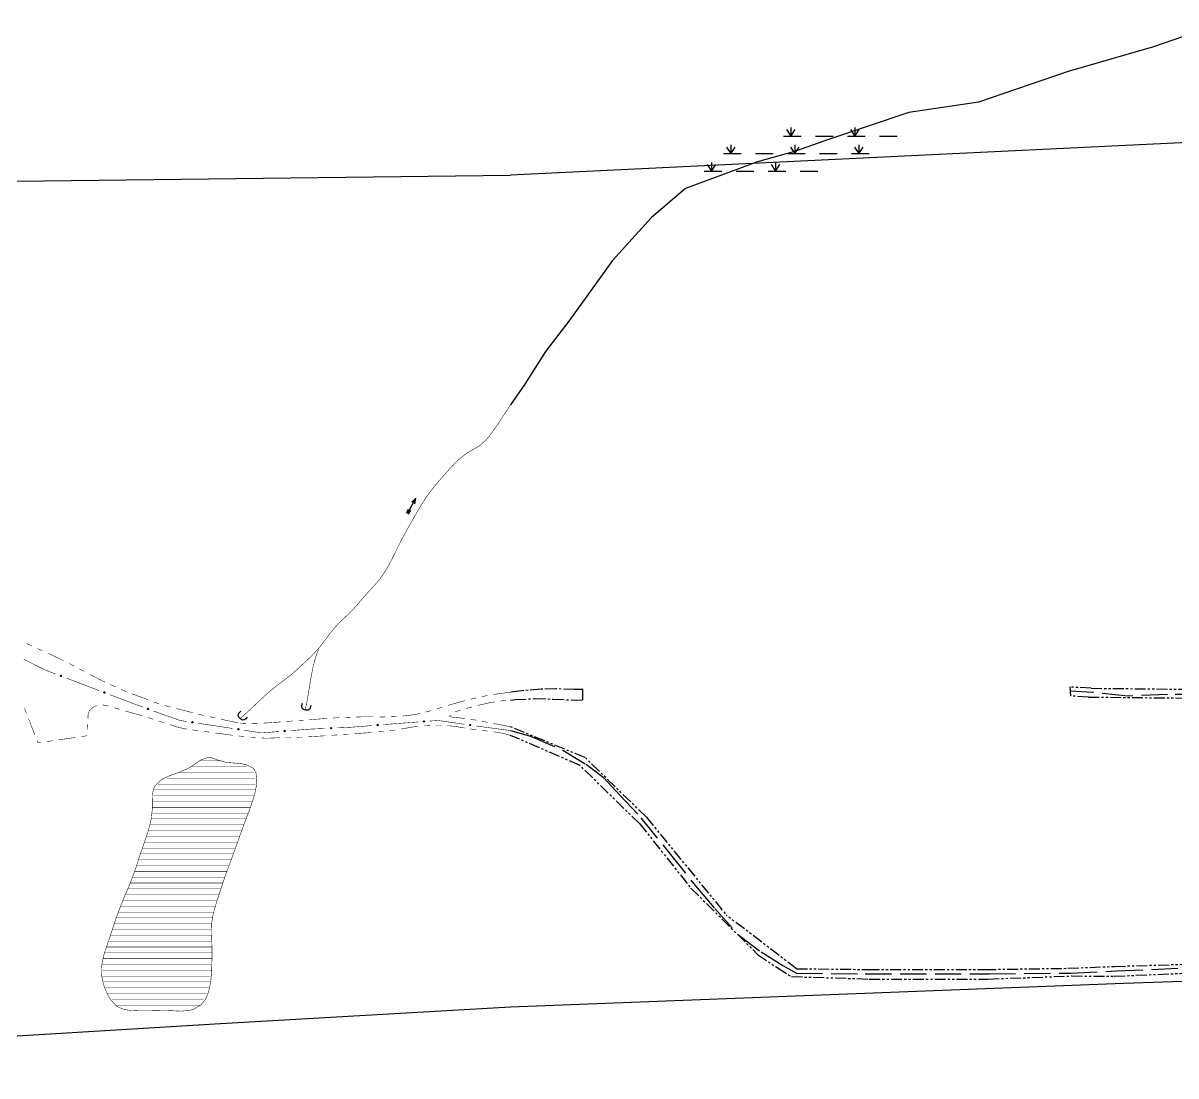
# Model space of a CAD drawing. Extents: x 204834 to 208707, y 4853033 to 4855981.
# Drawn here: x 205628.8 to 206025, y 4854349.1 to 4854711 of the extents above; entities that cross this region are included whole.
import ezdxf

# ---------------------------------------------------------------- set-up
doc = ezdxf.new("R2010")
doc.units = 0
doc.header["$LTSCALE"] = 1.5
doc.header["$MEASUREMENT"] = 0
doc.linetypes.add('PHANTOMX2', pattern=[5, 2.5, -0.5, 0.5, -0.5, 0.5, -0.5])
doc.linetypes.add('TRACO_30', pattern=[8, 6, -2])
for name, color, linetype in [('CD-MALHA-LOTES', 40, 'CONTINUOUS'), ('HD-ALAGADO-BREJO', 170, 'CONTINUOUS'), ('HD-CURSO-PERENE', 170, 'CONTINUOUS'), ('HD-HACH-HIDROG', 160, 'CONTINUOUS'), ('HD-LAGOS-PERENE', 170, 'CONTINUOUS'), ('HD-TXT-PERENE', 170, 'CONTINUOUS'), ('SV-EIXO-RUA-N-PAV', 6, 'CONTINUOUS'), ('SV-PONTE-BUEIRO', 249, 'CONTINUOUS'), ('SV-RUA-NAO-PAV-S-GUIA-C-GUIA', 7, 'PHANTOMX2')]:
    doc.layers.add(name, color=color, linetype=linetype)

# ---------------------------------------------------------------- blocks, each defined once
blk = doc.blocks.new('COD035', base_point=(205760.96, 4854542.39))
at = {"layer": 'HD-TXT-PERENE'}
for p, q in [((205760.96, 4854542.795731), (205762.46, 4854542.795731)), ((205760.96, 4854542.395731), (205766.96, 4854542.395731)), ((205760.96, 4854541.995731), (205762.46, 4854541.995731))]:
    blk.add_line(p, q, dxfattribs=at)
blk.add_lwpolyline([(205765.16, 4854541.795731), (205766.96, 4854542.395731), (205765.16, 4854542.995731)], dxfattribs=at)
blk = doc.blocks.new('*X1')
at = {"layer": 'HD-HACH-HIDROG', "const_width": 0.13}
for points in [[(205686.632239, 4854455.431406), (205705.688292, 4854455.431596)], [(205689.862628, 4854457.431471), (205697.18371, 4854457.431544)], [(205678.200203, 4854451.431255), (205708.499583, 4854451.431558)], [(205681.970776, 4854453.431326), (205708.338996, 4854453.43159)], [(205673.88086, 4854447.431146), (205708.722487, 4854447.431494)], [(205675.179595, 4854449.431192), (205708.660169, 4854449.431527)], [(205673.399311, 4854443.431075), (205707.523063, 4854443.431416)], [(205673.640086, 4854445.431111), (205708.122775, 4854445.431455)], [(205672.966458, 4854439.431005), (205706.207472, 4854439.431337)], [(205673.174865, 4854441.43104), (205706.923352, 4854441.431377)], [(205672.339204, 4854435.430933), (205704.71555, 4854435.431256)], [(205672.758051, 4854437.43097), (205705.461511, 4854437.431297)], [(205671.127562, 4854431.430854), (205703.254942, 4854431.431176)], [(205671.733383, 4854433.430894), (205703.972289, 4854433.431216)], [(205669.840143, 4854427.430776), (205701.820246, 4854427.431095)], [(205670.521741, 4854429.430815), (205702.537594, 4854429.431136)], [(205668.470651, 4854423.430696), (205700.36021, 4854423.431015)], [(205669.15147, 4854425.430736), (205701.096406, 4854425.431055)], [(205667.125386, 4854419.430616), (205698.887819, 4854419.430934)], [(205667.798018, 4854421.430656), (205699.624014, 4854421.430974)], [(205665.609245, 4854415.430535), (205697.515992, 4854415.430854)], [(205666.433134, 4854417.430577), (205698.178489, 4854417.430894)], [(205663.961467, 4854411.430453), (205696.190997, 4854411.430775)], [(205664.785356, 4854413.430494), (205696.853494, 4854413.430815)], [(205662.37614, 4854407.430371), (205695.077571, 4854407.430698)], [(205663.16318, 4854409.430412), (205695.586716, 4854409.430736)], [(205660.821159, 4854403.430289), (205694.059281, 4854403.430622)], [(205661.5891, 4854405.43033), (205694.568426, 4854405.43066)], [(205659.501984, 4854399.43021), (205693.693679, 4854399.430552)], [(205660.161572, 4854401.43025), (205693.690793, 4854401.430585)], [(205658.191081, 4854395.430131), (205693.699451, 4854395.430486)], [(205658.842397, 4854397.430171), (205693.696565, 4854397.430519)], [(205656.914336, 4854391.430052), (205693.705041, 4854391.43042)], [(205657.552709, 4854393.430092), (205693.702256, 4854393.430453)], [(205656.117153, 4854387.429978), (205693.671065, 4854387.430354)], [(205656.275963, 4854389.430013), (205693.707827, 4854389.430387)], [(205655.854303, 4854383.42991), (205693.316815, 4854383.430284)], [(205655.970643, 4854385.429944), (205693.49394, 4854385.430319)], [(205656.461208, 4854381.429883), (205693.13969, 4854381.43025)], [(205657.068113, 4854379.429856), (205692.839633, 4854379.430214)], [(205657.796633, 4854377.42983), (205691.868833, 4854377.430171)], [(205659.271701, 4854375.429812), (205690.898033, 4854375.430128)], [(205660.746768, 4854373.429794), (205689.629041, 4854373.430082)]]:
    blk.add_lwpolyline(points, dxfattribs=at)
blk = doc.blocks.new('COD119', base_point=(205216.54, 4854430.11))
at = {"layer": 'SV-PONTE-BUEIRO'}
blk.add_lwpolyline([(205215.03, 4854428.11), (205215.03, 4854428.943333), (205215.03, 4854429.068333), (205215.155833, 4854429.401667), (205215.4075, 4854429.776667), (205215.785, 4854429.985), (205216.288333, 4854430.11), (205216.791667, 4854430.11), (205217.295, 4854429.985), (205217.6725, 4854429.776667), (205217.924167, 4854429.401667), (205218.05, 4854429.068333), (205218.05, 4854428.943333), (205218.05, 4854428.11)], dxfattribs=at)

msp = doc.modelspace()

# ---------------------------------------------------------------- linework, layer by layer
at = {"layer": 'CD-MALHA-LOTES', "linetype": 'Continuous'}
for p, q in [((206072.84, 4854672.06), (205796.36, 4854658.71)), ((206007.1, 4854381.05), (206091.68, 4854383.85)), ((205796.36, 4854372.88), (206007.1, 4854381.05))]:
    msp.add_line(p, q, dxfattribs=at)
at = {"layer": 'CD-MALHA-LOTES', "linetype": 'Continuous', "flags": 128}
for points in [[(205400.61, 4854652.83), (205588.68, 4854656.22), (205796.36, 4854658.71)], [(205396.09, 4854349.12), (205477.9, 4854353.65), (205600.22, 4854361.34), (205694.7, 4854367), (205796.36, 4854372.88)]]:
    msp.add_lwpolyline(points, dxfattribs=at)
at = {"layer": 'HD-ALAGADO-BREJO'}
for p, q in [((205890.21, 4854672.08), (205896.21, 4854672.08)), ((205891.21, 4854674.33), (205892.71, 4854672.08)), ((205892.71, 4854675.08), (205892.71, 4854672.08)), ((205892.71, 4854672.08), (205894.21, 4854674.33)), ((205901.21, 4854672.08), (205907.21, 4854672.08)), ((205912.21, 4854672.08), (205918.21, 4854672.08)), ((205913.21, 4854674.33), (205914.71, 4854672.08)), ((205914.71, 4854675.08), (205914.71, 4854672.08)), ((205914.71, 4854672.08), (205916.21, 4854674.33)), ((205923.2, 4854672.08), (205929.2, 4854672.08)), ((205870.56, 4854668.33), (205872.06, 4854666.08)), ((205872.06, 4854669.08), (205872.06, 4854666.08)), ((205872.06, 4854666.08), (205873.56, 4854668.33)), ((205892.56, 4854668.33), (205894.06, 4854666.08)), ((205894.06, 4854669.08), (205894.06, 4854666.08)), ((205894.06, 4854666.08), (205895.56, 4854668.33)), ((205914.56, 4854668.33), (205916.06, 4854666.08)), ((205916.06, 4854669.08), (205916.06, 4854666.08)), ((205916.06, 4854666.08), (205917.56, 4854668.33)), ((205869.56, 4854666.08), (205875.56, 4854666.08)), ((205880.56, 4854666.08), (205886.56, 4854666.08)), ((205891.56, 4854666.08), (205897.56, 4854666.08)), ((205902.56, 4854666.08), (205908.56, 4854666.08)), ((205913.56, 4854666.08), (205919.56, 4854666.08)), ((205862.95, 4854660.08), (205868.95, 4854660.08)), ((205863.95, 4854662.33), (205865.45, 4854660.08)), ((205865.45, 4854663.08), (205865.45, 4854660.08)), ((205865.45, 4854660.08), (205866.95, 4854662.33)), ((205873.95, 4854660.08), (205879.95, 4854660.08)), ((205884.95, 4854660.08), (205890.95, 4854660.08)), ((205885.95, 4854662.33), (205887.45, 4854660.08)), ((205887.45, 4854663.08), (205887.45, 4854660.08)), ((205887.45, 4854660.08), (205888.95, 4854662.33)), ((205895.95, 4854660.08), (205901.95, 4854660.08))]:
    msp.add_line(p, q, dxfattribs=at)
at = {"layer": 'HD-CURSO-PERENE'}
msp.add_lwpolyline([(206040.98, 4854710.96), (206017.3, 4854702.83), (205987.97, 4854694.35), (205957.22, 4854683.75), (205933.19, 4854680.21), (205905.97, 4854671.03), (205893.95, 4854666.78), (205881.23, 4854663.25), (205856.49, 4854654.06), (205844.83, 4854644.16), (205831.4, 4854629.32), (205816.44, 4854608.47), (205808.37, 4854598.13), (205801.25, 4854586.89), (205796.37, 4854579.78)], dxfattribs=at)
at = {"layer": 'HD-CURSO-PERENE', "const_width": 0.18}
for points in [[(205703.36, 4854471.98), (205704.53, 4854472.93), (205705.66, 4854473.91), (205707.71, 4854475.81), (205709.87, 4854477.89), (205710.96, 4854478.92), (205712.58, 4854480.39), (205713.72, 4854481.38), (205714.87, 4854482.33), (205716.05, 4854483.27), (205717.59, 4854484.43), (205718.79, 4854485.33), (205721.09, 4854487.11), (205723.34, 4854489.09), (205724.44, 4854490.12), (205726.46, 4854492.02), (205727.54, 4854493.06), (205728.61, 4854494.11), (205730.63, 4854496.32), (205731.61, 4854497.55), (205733.39, 4854499.97), (205735.11, 4854502.18), (205736.08, 4854503.32), (205737.1, 4854504.43), (205739.11, 4854506.41), (205740.21, 4854507.44), (205742, 4854509.18), (205744, 4854511.41), (205744.97, 4854512.55), (205745.94, 4854513.7), (205746.92, 4854514.84), (205748.19, 4854516.22), (205749.22, 4854517.32), (205751.18, 4854519.54), (205752.92, 4854521.98), (205753.71, 4854523.26), (205754.45, 4854524.57), (205755.65, 4854526.86), (205756.32, 4854528.2), (205757.64, 4854530.89), (205758.87, 4854533.3), (205760.29, 4854535.94), (205761.02, 4854537.26), (205762.26, 4854539.46), (205763.75, 4854542.06), (205765.22, 4854544.56), (205766, 4854545.85), (205766.8, 4854547.11), (205767.82, 4854548.62), (205769.62, 4854551.02), (205770.57, 4854552.18), (205771.53, 4854553.33), (205773.05, 4854555.09), (205775.05, 4854557.33), (205776.07, 4854558.43), (205777.16, 4854559.58), (205778.23, 4854560.65), (205779.35, 4854561.65), (205781.29, 4854563.11), (205782.58, 4854563.88), (205783.9, 4854564.61), (205785.83, 4854565.81), (205788.04, 4854567.82), (205789.02, 4854568.97), (205789.94, 4854570.18), (205791.43, 4854572.28), (205792.27, 4854573.52), (205793.92, 4854576.01), (205794.93, 4854577.56), (205796.36, 4854579.77)], [(205725.73, 4854474.87), (205726.08, 4854476.33), (205726.39, 4854477.8), (205726.66, 4854479.27), (205727.14, 4854482.16), (205727.37, 4854483.64), (205727.61, 4854485.13), (205727.93, 4854486.97), (205728.53, 4854489.9), (205729.31, 4854492.8), (205729.8, 4854494.22), (205730.35, 4854495.63)]]:
    msp.add_lwpolyline(points, dxfattribs=at)
at = {"layer": 'HD-LAGOS-PERENE', "const_width": 0.18}
msp.add_lwpolyline([(205695.84, 4854457.65), (205698.33, 4854456.94), (205699.94, 4854456.78), (205701.66, 4854456.65), (205704.07, 4854456.39), (205705.67, 4854456.06), (205708.12, 4854454.7), (205708.87, 4854453.34), (205709.15, 4854450.29), (205708.97, 4854448.63), (205708.46, 4854446.14), (205708.05, 4854444.68), (205707.12, 4854441.9), (205706.29, 4854439.64), (205705.23, 4854436.83), (205704.7, 4854435.41), (205704.18, 4854434), (205703.53, 4854432.2), (205703.02, 4854430.79), (205702.02, 4854427.97), (205701.35, 4854426.12), (205700.31, 4854423.31), (205699.78, 4854421.9), (205699.26, 4854420.49), (205698.42, 4854418.16), (205697.45, 4854415.33), (205696.52, 4854412.48), (205696.06, 4854411.05), (205695.31, 4854408.75), (205694.86, 4854407.31), (205694.45, 4854405.86), (205694.09, 4854404.41), (205693.69, 4854401.98), (205693.57, 4854399), (205693.61, 4854397.49), (205693.66, 4854395.98), (205693.74, 4854393.54), (205693.75, 4854392.04), (205693.75, 4854390.54), (205693.71, 4854387.87), (205693.61, 4854384.89), (205693.36, 4854381.91), (205693.12, 4854380.41), (205692.62, 4854378.23), (205692.11, 4854376.76), (205691.44, 4854375.4), (205690, 4854373.58), (205687.42, 4854372.05), (205685.93, 4854371.62), (205683.17, 4854371.37), (205680.18, 4854371.53), (205678.16, 4854371.61), (205676.66, 4854371.6), (205675.16, 4854371.57), (205672.85, 4854371.51), (205669.88, 4854371.49), (205668.36, 4854371.51), (205665.96, 4854371.63), (205664.42, 4854371.83), (205662.94, 4854372.18), (205660.99, 4854373.1), (205658.96, 4854375.24), (205658.16, 4854376.57), (205656.98, 4854379.12), (205656.47, 4854380.54), (205655.84, 4854383.45), (205655.75, 4854385), (205655.81, 4854386.51), (205655.99, 4854388.01), (205656.63, 4854390.84), (205657.07, 4854392.27), (205658.05, 4854395.11), (205658.92, 4854397.63), (205659.38, 4854399.06), (205659.84, 4854400.49), (205660.3, 4854401.91), (205660.92, 4854403.73), (205661.96, 4854406.54), (205662.51, 4854407.94), (205663.08, 4854409.33), (205663.66, 4854410.71), (205664.3, 4854412.2), (205664.89, 4854413.58), (205665.47, 4854414.96), (205666.54, 4854417.69), (205667.53, 4854420.52), (205668, 4854421.95), (205668.46, 4854423.38), (205669.28, 4854425.83), (205670.26, 4854428.66), (205670.97, 4854430.68), (205671.45, 4854432.11), (205671.9, 4854433.55), (205672.65, 4854436.44), (205672.93, 4854437.94), (205673.24, 4854440.92), (205673.28, 4854442.44), (205673.27, 4854444.02), (205673.3, 4854445.59), (205673.48, 4854447.09), (205674.03, 4854448.67), (205676.03, 4854450.72), (205677.39, 4854451.5), (205678.86, 4854452.16), (205681.38, 4854453.1), (205682.8, 4854453.61), (205685.51, 4854454.78), (205687.69, 4854456.16), (205688.94, 4854457.06), (205690.21, 4854457.88), (205692.92, 4854458.7), (205695.84, 4854457.65)], dxfattribs=at)
at = {"layer": 'SV-EIXO-RUA-N-PAV', "const_width": 0.18}
for points in [[(205636.03, 4854488.78), (205629.1, 4854492.31)], [(205636.24, 4854488.7), (205636.03, 4854488.78)], [(205639.97, 4854487.27), (205636.24, 4854488.7)], [(205652.25, 4854482.59), (205643.71, 4854485.85)], [(205653.05, 4854482.28), (205652.25, 4854482.59)], [(205654.92, 4854481.57), (205653.05, 4854482.28)], [(205669.88, 4854475.88), (205658.66, 4854480.15)], [(205682.77, 4854471.28), (205673.64, 4854474.53)], [(205683.08, 4854471.23), (205682.77, 4854471.28)], [(205685.05, 4854470.93), (205683.08, 4854471.23)], [(205700.87, 4854468.53), (205689.01, 4854470.33)], [(205748.67, 4854469.53), (205741.69, 4854468.97)], [(205757.14, 4854470.21), (205752.66, 4854469.85)], [(205757.64, 4854470.25), (205757.14, 4854470.21)], [(205764.62, 4854470.77), (205757.64, 4854470.25)], [(205771.44, 4854471.28), (205768.61, 4854471.07)], [(205771.6, 4854471.26), (205771.44, 4854471.28)], [(205780.51, 4854469.96), (205771.6, 4854471.26)], [(205784.67, 4854469.36), (205784.47, 4854469.39)], [(205710.83, 4854467.01), (205704.83, 4854467.92)], [(205711.75, 4854467.08), (205710.83, 4854467.01)], [(205716.74, 4854467.48), (205711.75, 4854467.08)], [(205727.05, 4854468.29), (205720.73, 4854467.79)], [(205727.71, 4854468.32), (205727.05, 4854468.29)], [(205732.7, 4854468.55), (205727.71, 4854468.32)], [(205741.14, 4854468.93), (205736.7, 4854468.73)], [(205741.69, 4854468.97), (205741.14, 4854468.93)], [(205785.46, 4854469.26), (205784.67, 4854469.36)], [(205796.36, 4854467.81), (205785.46, 4854469.26)]]:
    msp.add_lwpolyline(points, dxfattribs=at)
at = {"layer": 'SV-EIXO-RUA-N-PAV'}
for points in [[(205641.94, 4854486.41), (205641.89, 4854486.39), (205641.85, 4854486.38), (205641.81, 4854486.38), (205641.78, 4854486.39), (205641.75, 4854486.41), (205641.72, 4854486.43), (205641.69, 4854486.46), (205641.67, 4854486.51), (205641.67, 4854486.55), (205641.67, 4854486.59), (205641.68, 4854486.62), (205641.69, 4854486.65), (205641.72, 4854486.68), (205641.75, 4854486.71), (205641.8, 4854486.73), (205641.84, 4854486.74), (205641.87, 4854486.73), (205641.91, 4854486.72), (205641.94, 4854486.71), (205641.97, 4854486.68), (205641.99, 4854486.65), (205642.01, 4854486.61), (205642.02, 4854486.56), (205642.02, 4854486.53), (205642.01, 4854486.49), (205641.99, 4854486.46), (205641.97, 4854486.43), (205641.94, 4854486.41)], [(205656.89, 4854480.71), (205656.84, 4854480.68), (205656.8, 4854480.68), (205656.76, 4854480.68), (205656.73, 4854480.69), (205656.7, 4854480.71), (205656.67, 4854480.73), (205656.64, 4854480.76), (205656.62, 4854480.8), (205656.62, 4854480.85), (205656.62, 4854480.89), (205656.63, 4854480.92), (205656.64, 4854480.95), (205656.67, 4854480.98), (205656.7, 4854481.01), (205656.75, 4854481.03), (205656.79, 4854481.03), (205656.82, 4854481.03), (205656.86, 4854481.02), (205656.89, 4854481), (205656.92, 4854480.98), (205656.94, 4854480.95), (205656.96, 4854480.9), (205656.97, 4854480.86), (205656.97, 4854480.83), (205656.96, 4854480.79), (205656.94, 4854480.76), (205656.92, 4854480.73), (205656.89, 4854480.71)], [(205671.86, 4854475.05), (205671.81, 4854475.03), (205671.77, 4854475.02), (205671.73, 4854475.02), (205671.7, 4854475.03), (205671.67, 4854475.04), (205671.64, 4854475.06), (205671.61, 4854475.1), (205671.59, 4854475.14), (205671.58, 4854475.18), (205671.58, 4854475.22), (205671.59, 4854475.25), (205671.61, 4854475.29), (205671.63, 4854475.32), (205671.66, 4854475.34), (205671.71, 4854475.36), (205671.75, 4854475.37), (205671.78, 4854475.37), (205671.82, 4854475.36), (205671.85, 4854475.35), (205671.88, 4854475.32), (205671.91, 4854475.29), (205671.93, 4854475.25), (205671.94, 4854475.21), (205671.93, 4854475.17), (205671.92, 4854475.14), (205671.91, 4854475.1), (205671.89, 4854475.07), (205671.86, 4854475.05)], [(205687.16, 4854470.5), (205687.12, 4854470.47), (205687.08, 4854470.45), (205687.04, 4854470.45), (205687.01, 4854470.45), (205686.97, 4854470.46), (205686.94, 4854470.48), (205686.91, 4854470.5), (205686.88, 4854470.54), (205686.86, 4854470.58), (205686.86, 4854470.62), (205686.86, 4854470.66), (205686.87, 4854470.69), (205686.88, 4854470.72), (205686.91, 4854470.75), (205686.95, 4854470.78), (205686.99, 4854470.8), (205687.03, 4854470.8), (205687.06, 4854470.8), (205687.1, 4854470.79), (205687.13, 4854470.78), (205687.16, 4854470.75), (205687.19, 4854470.71), (205687.21, 4854470.67), (205687.21, 4854470.64), (205687.21, 4854470.6), (205687.2, 4854470.57), (205687.19, 4854470.53), (205687.16, 4854470.5)], [(205750.81, 4854469.59), (205750.78, 4854469.56), (205750.75, 4854469.53), (205750.71, 4854469.52), (205750.68, 4854469.51), (205750.64, 4854469.51), (205750.61, 4854469.52), (205750.57, 4854469.54), (205750.53, 4854469.57), (205750.51, 4854469.61), (205750.49, 4854469.64), (205750.49, 4854469.68), (205750.49, 4854469.71), (205750.5, 4854469.75), (205750.52, 4854469.78), (205750.55, 4854469.82), (205750.58, 4854469.85), (205750.62, 4854469.86), (205750.65, 4854469.86), (205750.69, 4854469.86), (205750.72, 4854469.86), (205750.76, 4854469.84), (205750.8, 4854469.81), (205750.82, 4854469.77), (205750.84, 4854469.74), (205750.84, 4854469.7), (205750.84, 4854469.67), (205750.83, 4854469.63), (205750.81, 4854469.59)], [(205766.77, 4854470.82), (205766.74, 4854470.78), (205766.7, 4854470.76), (205766.67, 4854470.74), (205766.63, 4854470.74), (205766.6, 4854470.74), (205766.56, 4854470.75), (205766.52, 4854470.77), (205766.49, 4854470.8), (205766.46, 4854470.83), (205766.45, 4854470.87), (205766.44, 4854470.9), (205766.44, 4854470.94), (205766.45, 4854470.97), (205766.47, 4854471.01), (205766.5, 4854471.05), (205766.54, 4854471.07), (205766.57, 4854471.09), (205766.61, 4854471.09), (205766.64, 4854471.09), (205766.68, 4854471.08), (205766.71, 4854471.06), (205766.75, 4854471.03), (205766.78, 4854471), (205766.79, 4854470.96), (205766.79, 4854470.93), (205766.79, 4854470.89), (205766.79, 4854470.86), (205766.77, 4854470.82)], [(205782.61, 4854469.55), (205782.57, 4854469.52), (205782.53, 4854469.5), (205782.5, 4854469.49), (205782.46, 4854469.5), (205782.43, 4854469.51), (205782.4, 4854469.52), (205782.36, 4854469.55), (205782.33, 4854469.59), (205782.32, 4854469.63), (205782.31, 4854469.66), (205782.31, 4854469.7), (205782.32, 4854469.73), (205782.34, 4854469.77), (205782.36, 4854469.8), (205782.4, 4854469.83), (205782.44, 4854469.85), (205782.48, 4854469.85), (205782.51, 4854469.85), (205782.55, 4854469.84), (205782.58, 4854469.82), (205782.61, 4854469.8), (205782.64, 4854469.76), (205782.66, 4854469.72), (205782.67, 4854469.68), (205782.66, 4854469.65), (205782.65, 4854469.61), (205782.64, 4854469.58), (205782.61, 4854469.55)], [(205702.98, 4854468.09), (205702.94, 4854468.06), (205702.9, 4854468.05), (205702.86, 4854468.04), (205702.83, 4854468.05), (205702.79, 4854468.05), (205702.76, 4854468.07), (205702.73, 4854468.1), (205702.7, 4854468.13), (205702.68, 4854468.18), (205702.67, 4854468.21), (205702.68, 4854468.25), (205702.68, 4854468.28), (205702.7, 4854468.31), (205702.73, 4854468.35), (205702.77, 4854468.38), (205702.81, 4854468.39), (205702.84, 4854468.4), (205702.88, 4854468.39), (205702.91, 4854468.39), (205702.95, 4854468.37), (205702.98, 4854468.34), (205703.01, 4854468.3), (205703.02, 4854468.27), (205703.03, 4854468.23), (205703.03, 4854468.19), (205703.02, 4854468.16), (205703, 4854468.13), (205702.98, 4854468.09)], [(205718.89, 4854467.54), (205718.85, 4854467.5), (205718.82, 4854467.47), (205718.78, 4854467.46), (205718.75, 4854467.45), (205718.72, 4854467.45), (205718.68, 4854467.46), (205718.64, 4854467.48), (205718.6, 4854467.51), (205718.58, 4854467.55), (205718.56, 4854467.58), (205718.56, 4854467.62), (205718.56, 4854467.65), (205718.57, 4854467.69), (205718.59, 4854467.73), (205718.62, 4854467.76), (205718.65, 4854467.79), (205718.69, 4854467.8), (205718.72, 4854467.81), (205718.76, 4854467.81), (205718.79, 4854467.8), (205718.83, 4854467.78), (205718.87, 4854467.75), (205718.89, 4854467.71), (205718.91, 4854467.68), (205718.91, 4854467.64), (205718.91, 4854467.61), (205718.91, 4854467.57), (205718.89, 4854467.54)], [(205734.85, 4854468.53), (205734.82, 4854468.5), (205734.78, 4854468.47), (205734.74, 4854468.46), (205734.71, 4854468.46), (205734.68, 4854468.46), (205734.64, 4854468.47), (205734.6, 4854468.49), (205734.57, 4854468.52), (205734.54, 4854468.56), (205734.53, 4854468.59), (205734.52, 4854468.63), (205734.53, 4854468.66), (205734.54, 4854468.7), (205734.56, 4854468.73), (205734.59, 4854468.77), (205734.62, 4854468.79), (205734.66, 4854468.81), (205734.7, 4854468.81), (205734.73, 4854468.81), (205734.77, 4854468.8), (205734.8, 4854468.78), (205734.84, 4854468.75), (205734.86, 4854468.71), (205734.87, 4854468.68), (205734.88, 4854468.64), (205734.88, 4854468.61), (205734.87, 4854468.57), (205734.85, 4854468.53)]]:
    msp.add_lwpolyline(points, close=True, dxfattribs=at)
for points in [[(205642.01, 4854486.49), (205641.67, 4854486.59)], [(205642, 4854486.48), (205641.67, 4854486.57)], [(205641.99, 4854486.46), (205641.67, 4854486.55)], [(205641.98, 4854486.45), (205641.67, 4854486.53)], [(205641.97, 4854486.43), (205641.67, 4854486.51)], [(205642.02, 4854486.53), (205641.68, 4854486.62)], [(205642.01, 4854486.51), (205641.68, 4854486.61)], [(205642.02, 4854486.56), (205641.69, 4854486.65)], [(205642.02, 4854486.55), (205641.69, 4854486.64)], [(205641.96, 4854486.42), (205641.69, 4854486.48)], [(205641.94, 4854486.41), (205641.69, 4854486.46)], [(205642.02, 4854486.59), (205641.71, 4854486.67)], [(205642.01, 4854486.61), (205641.72, 4854486.68)], [(205641.91, 4854486.4), (205641.72, 4854486.44)], [(205641.89, 4854486.39), (205641.72, 4854486.43)], [(205642, 4854486.63), (205641.74, 4854486.69)], [(205641.87, 4854486.38), (205641.74, 4854486.42)], [(205641.99, 4854486.65), (205641.75, 4854486.71)], [(205641.85, 4854486.38), (205641.75, 4854486.41)], [(205641.98, 4854486.67), (205641.78, 4854486.72)], [(205641.97, 4854486.68), (205641.8, 4854486.73)], [(205641.95, 4854486.7), (205641.82, 4854486.73)], [(205641.94, 4854486.71), (205641.84, 4854486.74)], [(205656.96, 4854480.79), (205656.62, 4854480.89)], [(205656.95, 4854480.78), (205656.62, 4854480.86)], [(205656.94, 4854480.76), (205656.62, 4854480.85)], [(205656.93, 4854480.75), (205656.62, 4854480.82)], [(205656.92, 4854480.73), (205656.62, 4854480.8)], [(205656.97, 4854480.83), (205656.63, 4854480.92)], [(205656.96, 4854480.81), (205656.63, 4854480.9)], [(205656.97, 4854480.86), (205656.64, 4854480.95)], [(205656.97, 4854480.85), (205656.64, 4854480.93)], [(205656.9, 4854480.72), (205656.64, 4854480.78)], [(205656.89, 4854480.71), (205656.64, 4854480.76)], [(205656.97, 4854480.89), (205656.66, 4854480.96)], [(205656.86, 4854480.7), (205656.66, 4854480.74)], [(205656.96, 4854480.9), (205656.67, 4854480.98)], [(205656.84, 4854480.68), (205656.67, 4854480.73)], [(205656.95, 4854480.93), (205656.69, 4854480.99)], [(205656.82, 4854480.68), (205656.69, 4854480.71)], [(205656.94, 4854480.95), (205656.7, 4854481.01)], [(205656.8, 4854480.68), (205656.7, 4854480.71)], [(205656.92, 4854480.97), (205656.73, 4854481.01)], [(205656.92, 4854480.98), (205656.75, 4854481.03)], [(205656.9, 4854480.99), (205656.77, 4854481.03)], [(205656.89, 4854481), (205656.79, 4854481.03)], [(205671.92, 4854475.14), (205671.58, 4854475.22)], [(205671.91, 4854475.1), (205671.58, 4854475.18)], [(205671.93, 4854475.17), (205671.59, 4854475.25)], [(205671.93, 4854475.15), (205671.59, 4854475.24)], [(205671.91, 4854475.12), (205671.59, 4854475.2)], [(205671.9, 4854475.09), (205671.59, 4854475.16)], [(205671.89, 4854475.07), (205671.59, 4854475.14)], [(205671.93, 4854475.19), (205671.6, 4854475.27)], [(205671.87, 4854475.06), (205671.6, 4854475.12)], [(205671.94, 4854475.21), (205671.61, 4854475.29)], [(205671.86, 4854475.05), (205671.61, 4854475.1)], [(205671.93, 4854475.23), (205671.62, 4854475.3)], [(205671.93, 4854475.25), (205671.63, 4854475.32)], [(205671.83, 4854475.04), (205671.63, 4854475.08)], [(205671.81, 4854475.03), (205671.64, 4854475.06)], [(205671.91, 4854475.27), (205671.65, 4854475.33)], [(205671.91, 4854475.29), (205671.66, 4854475.34)], [(205671.79, 4854475.02), (205671.66, 4854475.05)], [(205671.77, 4854475.02), (205671.67, 4854475.04)], [(205671.89, 4854475.31), (205671.69, 4854475.35)], [(205671.88, 4854475.32), (205671.71, 4854475.36)], [(205671.86, 4854475.34), (205671.73, 4854475.37)], [(205671.85, 4854475.35), (205671.75, 4854475.37)], [(205687.21, 4854470.64), (205686.86, 4854470.66)], [(205687.21, 4854470.62), (205686.86, 4854470.64)], [(205687.21, 4854470.6), (205686.86, 4854470.62)], [(205687.2, 4854470.58), (205686.86, 4854470.6)], [(205687.2, 4854470.57), (205686.86, 4854470.58)], [(205687.21, 4854470.67), (205686.87, 4854470.69)], [(205687.21, 4854470.66), (205686.87, 4854470.67)], [(205687.19, 4854470.55), (205686.87, 4854470.56)], [(205687.19, 4854470.71), (205686.88, 4854470.72)], [(205687.2, 4854470.69), (205686.88, 4854470.71)], [(205687.19, 4854470.53), (205686.88, 4854470.54)], [(205687.17, 4854470.73), (205686.9, 4854470.74)], [(205687.17, 4854470.52), (205686.9, 4854470.52)], [(205687.16, 4854470.75), (205686.91, 4854470.75)], [(205687.16, 4854470.5), (205686.91, 4854470.5)], [(205687.14, 4854470.49), (205686.93, 4854470.49)], [(205687.14, 4854470.76), (205686.94, 4854470.77)], [(205687.12, 4854470.47), (205686.94, 4854470.48)], [(205687.13, 4854470.78), (205686.95, 4854470.78)], [(205687.1, 4854470.46), (205686.97, 4854470.47)], [(205687.08, 4854470.45), (205686.97, 4854470.46)], [(205687.11, 4854470.79), (205686.98, 4854470.79)], [(205687.1, 4854470.79), (205686.99, 4854470.8)], [(205750.82, 4854469.77), (205750.49, 4854469.71)], [(205750.83, 4854469.76), (205750.49, 4854469.69)], [(205750.84, 4854469.74), (205750.49, 4854469.68)], [(205750.84, 4854469.72), (205750.49, 4854469.66)], [(205750.84, 4854469.7), (205750.49, 4854469.64)], [(205750.8, 4854469.81), (205750.5, 4854469.75)], [(205750.81, 4854469.79), (205750.5, 4854469.73)], [(205750.78, 4854469.82), (205750.51, 4854469.77)], [(205750.84, 4854469.68), (205750.51, 4854469.62)], [(205750.84, 4854469.67), (205750.51, 4854469.61)], [(205750.76, 4854469.84), (205750.52, 4854469.78)], [(205750.83, 4854469.65), (205750.53, 4854469.59)], [(205750.83, 4854469.63), (205750.53, 4854469.57)], [(205750.74, 4854469.84), (205750.54, 4854469.8)], [(205750.72, 4854469.86), (205750.55, 4854469.82)], [(205750.82, 4854469.61), (205750.56, 4854469.56)], [(205750.7, 4854469.86), (205750.57, 4854469.83)], [(205750.81, 4854469.59), (205750.57, 4854469.54)], [(205750.69, 4854469.86), (205750.58, 4854469.85)], [(205750.8, 4854469.57), (205750.6, 4854469.53)], [(205750.78, 4854469.56), (205750.61, 4854469.52)], [(205750.76, 4854469.54), (205750.64, 4854469.52)], [(205750.75, 4854469.53), (205750.64, 4854469.51)], [(205766.78, 4854471), (205766.44, 4854470.94)], [(205766.78, 4854470.98), (205766.44, 4854470.92)], [(205766.79, 4854470.96), (205766.44, 4854470.9)], [(205766.75, 4854471.03), (205766.45, 4854470.97)], [(205766.76, 4854471.02), (205766.45, 4854470.96)], [(205766.79, 4854470.95), (205766.45, 4854470.89)], [(205766.79, 4854470.93), (205766.45, 4854470.87)], [(205766.73, 4854471.05), (205766.46, 4854470.99)], [(205766.79, 4854470.91), (205766.46, 4854470.85)], [(205766.79, 4854470.89), (205766.46, 4854470.83)], [(205766.71, 4854471.06), (205766.47, 4854471.01)], [(205766.79, 4854470.88), (205766.48, 4854470.82)], [(205766.69, 4854471.07), (205766.49, 4854471.03)], [(205766.79, 4854470.86), (205766.49, 4854470.8)], [(205766.68, 4854471.08), (205766.5, 4854471.05)], [(205766.78, 4854470.84), (205766.51, 4854470.78)], [(205766.77, 4854470.82), (205766.52, 4854470.77)], [(205766.65, 4854471.09), (205766.53, 4854471.06)], [(205766.64, 4854471.09), (205766.54, 4854471.07)], [(205766.75, 4854470.8), (205766.55, 4854470.76)], [(205766.74, 4854470.78), (205766.56, 4854470.75)], [(205766.72, 4854470.77), (205766.59, 4854470.75)], [(205766.7, 4854470.76), (205766.6, 4854470.74)], [(205782.67, 4854469.68), (205782.31, 4854469.7)], [(205782.66, 4854469.67), (205782.31, 4854469.68)], [(205782.66, 4854469.65), (205782.31, 4854469.66)], [(205782.66, 4854469.72), (205782.32, 4854469.73)], [(205782.66, 4854469.7), (205782.32, 4854469.72)], [(205782.65, 4854469.63), (205782.32, 4854469.64)], [(205782.65, 4854469.61), (205782.32, 4854469.63)], [(205782.65, 4854469.74), (205782.33, 4854469.75)], [(205782.64, 4854469.6), (205782.33, 4854469.61)], [(205782.64, 4854469.58), (205782.33, 4854469.59)], [(205782.64, 4854469.76), (205782.34, 4854469.77)], [(205782.62, 4854469.78), (205782.35, 4854469.78)], [(205782.63, 4854469.57), (205782.35, 4854469.57)], [(205782.61, 4854469.8), (205782.36, 4854469.8)], [(205782.61, 4854469.55), (205782.36, 4854469.55)], [(205782.59, 4854469.81), (205782.39, 4854469.81)], [(205782.59, 4854469.53), (205782.39, 4854469.53)], [(205782.58, 4854469.82), (205782.4, 4854469.83)], [(205782.57, 4854469.52), (205782.4, 4854469.52)], [(205782.55, 4854469.51), (205782.42, 4854469.51)], [(205782.56, 4854469.83), (205782.43, 4854469.84)], [(205782.53, 4854469.5), (205782.43, 4854469.51)], [(205782.55, 4854469.84), (205782.44, 4854469.85)], [(205703.03, 4854468.19), (205702.67, 4854468.21)], [(205703.02, 4854468.27), (205702.68, 4854468.28)], [(205703.02, 4854468.25), (205702.68, 4854468.26)], [(205703.03, 4854468.23), (205702.68, 4854468.25)], [(205703.02, 4854468.21), (205702.68, 4854468.23)], [(205703.02, 4854468.18), (205702.68, 4854468.19)], [(205703.02, 4854468.16), (205702.68, 4854468.18)], [(205703.01, 4854468.14), (205702.69, 4854468.15)], [(205703.01, 4854468.3), (205702.7, 4854468.31)], [(205703.01, 4854468.29), (205702.7, 4854468.3)], [(205703, 4854468.13), (205702.7, 4854468.13)], [(205702.99, 4854468.11), (205702.71, 4854468.12)], [(205702.99, 4854468.32), (205702.72, 4854468.33)], [(205702.98, 4854468.34), (205702.73, 4854468.35)], [(205702.98, 4854468.09), (205702.73, 4854468.1)], [(205702.95, 4854468.08), (205702.75, 4854468.08)], [(205702.96, 4854468.36), (205702.76, 4854468.36)], [(205702.94, 4854468.06), (205702.76, 4854468.07)], [(205702.95, 4854468.37), (205702.77, 4854468.38)], [(205702.91, 4854468.05), (205702.78, 4854468.06)], [(205702.93, 4854468.38), (205702.79, 4854468.38)], [(205702.9, 4854468.05), (205702.79, 4854468.05)], [(205702.91, 4854468.39), (205702.81, 4854468.39)], [(205718.89, 4854467.71), (205718.56, 4854467.65)], [(205718.9, 4854467.7), (205718.56, 4854467.64)], [(205718.91, 4854467.68), (205718.56, 4854467.62)], [(205718.91, 4854467.66), (205718.56, 4854467.6)], [(205718.91, 4854467.64), (205718.56, 4854467.58)], [(205718.87, 4854467.75), (205718.57, 4854467.69)], [(205718.88, 4854467.73), (205718.57, 4854467.67)], [(205718.85, 4854467.76), (205718.58, 4854467.71)], [(205718.91, 4854467.63), (205718.58, 4854467.56)], [(205718.91, 4854467.61), (205718.58, 4854467.55)], [(205718.83, 4854467.78), (205718.59, 4854467.73)], [(205718.9, 4854467.59), (205718.6, 4854467.53)], [(205718.91, 4854467.57), (205718.6, 4854467.51)], [(205718.81, 4854467.79), (205718.61, 4854467.75)], [(205718.79, 4854467.8), (205718.62, 4854467.76)], [(205718.89, 4854467.56), (205718.63, 4854467.5)], [(205718.77, 4854467.8), (205718.64, 4854467.78)], [(205718.89, 4854467.54), (205718.64, 4854467.48)], [(205718.76, 4854467.81), (205718.65, 4854467.79)], [(205718.87, 4854467.52), (205718.67, 4854467.47)], [(205718.85, 4854467.5), (205718.68, 4854467.46)], [(205718.83, 4854467.48), (205718.71, 4854467.46)], [(205718.82, 4854467.47), (205718.72, 4854467.45)], [(205734.87, 4854468.68), (205734.52, 4854468.63)], [(205734.86, 4854468.71), (205734.53, 4854468.66)], [(205734.87, 4854468.7), (205734.53, 4854468.64)], [(205734.87, 4854468.66), (205734.53, 4854468.61)], [(205734.88, 4854468.64), (205734.53, 4854468.59)], [(205734.84, 4854468.75), (205734.54, 4854468.7)], [(205734.85, 4854468.73), (205734.54, 4854468.68)], [(205734.87, 4854468.62), (205734.54, 4854468.57)], [(205734.88, 4854468.61), (205734.54, 4854468.56)], [(205734.82, 4854468.76), (205734.55, 4854468.72)], [(205734.8, 4854468.78), (205734.56, 4854468.73)], [(205734.87, 4854468.59), (205734.56, 4854468.54)], [(205734.87, 4854468.57), (205734.57, 4854468.52)], [(205734.78, 4854468.79), (205734.58, 4854468.75)], [(205734.77, 4854468.8), (205734.59, 4854468.77)], [(205734.86, 4854468.55), (205734.59, 4854468.51)], [(205734.85, 4854468.53), (205734.6, 4854468.49)], [(205734.74, 4854468.8), (205734.61, 4854468.78)], [(205734.73, 4854468.81), (205734.62, 4854468.79)], [(205734.83, 4854468.51), (205734.63, 4854468.48)], [(205734.82, 4854468.5), (205734.64, 4854468.47)], [(205734.8, 4854468.48), (205734.67, 4854468.47)], [(205734.78, 4854468.47), (205734.68, 4854468.46)]]:
    msp.add_lwpolyline(points, dxfattribs=at)
at = {"layer": 'SV-EIXO-RUA-N-PAV', "linetype": 'TRACO_30'}
for points in [[(206033.78, 4854480.17), (206022.18, 4854480.17), (206008.65, 4854479.69), (205996.32, 4854480.9), (205988.71, 4854481.36)], [(205796.37, 4854467.81), (205803.23, 4854465.92), (205814.34, 4854461.08), (205822.32, 4854456.25), (205828.36, 4854451.66), (205833.92, 4854445.61), (205841.17, 4854437.88), (205850.84, 4854425.8), (205860.5, 4854413.71), (205866.55, 4854406.71), (205874.76, 4854397.52), (205882.5, 4854391.72), (205889.99, 4854387.13), (205894.58, 4854384.47), (205918.26, 4854384.23), (205960.92, 4854384.23), (205988.95, 4854384.47), (206004.66, 4854385.2), (206026.65, 4854386.16)]]:
    msp.add_lwpolyline(points, dxfattribs=at)
at = {"layer": 'SV-RUA-NAO-PAV-S-GUIA-C-GUIA'}
for p, q in [((205995.87, 4854482.34), (206054.5, 4854481.8)), ((205994.94, 4854479.32), (206054.05, 4854478.72)), ((205821.98, 4854458.54), (205796.37, 4854469.09)), ((205820.11, 4854455.91), (205796.37, 4854466.17)), ((205843.03, 4854438.05), (205821.98, 4854458.54)), ((205840.69, 4854435.83), (205820.11, 4854455.91)), ((205894.62, 4854385.98), (205870.63, 4854404.28))]:
    msp.add_line(p, q, dxfattribs=at)
at = {"layer": 'SV-RUA-NAO-PAV-S-GUIA-C-GUIA', "const_width": 0.18}
for points in [[(205630.34, 4854497.59), (205630.1, 4854497.71)], [(205630.73, 4854497.41), (205630.34, 4854497.59)], [(205631, 4854497.28), (205630.73, 4854497.41)], [(205631.91, 4854496.86), (205631, 4854497.28)], [(205634.82, 4854495.54), (205633.73, 4854496.03)], [(205635.55, 4854495.21), (205634.82, 4854495.54)], [(205637.56, 4854494.3), (205637.37, 4854494.38)], [(205638.28, 4854493.96), (205637.56, 4854494.3)], [(205639.38, 4854493.45), (205638.28, 4854493.96)], [(205640.09, 4854493.12), (205639.38, 4854493.45)], [(205640.74, 4854492.81), (205640.09, 4854493.12)], [(205640.99, 4854492.69), (205640.74, 4854492.81)], [(205642.09, 4854492.16), (205640.99, 4854492.69)], [(205642.79, 4854491.81), (205642.09, 4854492.16)], [(205644.77, 4854490.81), (205644.58, 4854490.91)], [(205645.47, 4854490.45), (205644.77, 4854490.81)], [(205646.1, 4854490.12), (205645.47, 4854490.45)], [(205646.35, 4854489.99), (205646.1, 4854490.12)], [(205649.89, 4854488.13), (205648.12, 4854489.06)], [(205656.24, 4854484.79), (205651.66, 4854487.2)], [(205657, 4854484.45), (205656.24, 4854484.79)], [(205660.65, 4854482.81), (205658.82, 4854483.63)], [(205663.4, 4854481.57), (205662.47, 4854481.99)], [(205663.74, 4854481.42), (205663.4, 4854481.57)], [(205664.31, 4854481.2), (205663.74, 4854481.42)], [(205666.53, 4854480.34), (205666.17, 4854480.48)], [(205667.11, 4854480.13), (205666.53, 4854480.34)], [(205667.95, 4854479.84), (205667.11, 4854480.13)], [(205668.05, 4854479.8), (205667.95, 4854479.84)], [(205670.23, 4854479), (205668.05, 4854479.8)], [(205670.87, 4854478.76), (205670.23, 4854479)], [(205671.63, 4854478.46), (205670.87, 4854478.76)], [(205671.8, 4854478.39), (205671.63, 4854478.46)], [(205675.55, 4854477.02), (205673.67, 4854477.69)], [(205778.86, 4854477.61), (205777.75, 4854477.29)], [(205779.68, 4854477.83), (205778.86, 4854477.61)], [(205780.31, 4854478), (205779.68, 4854477.83)], [(205780.64, 4854478.09), (205780.31, 4854478)], [(205783.89, 4854478.9), (205782.58, 4854478.59)], [(205784.53, 4854479.05), (205783.89, 4854478.9)], [(205788.29, 4854479.83), (205786.48, 4854479.46)], [(205788.44, 4854479.86), (205788.29, 4854479.83)], [(205788.92, 4854477.3), (205789.28, 4854477.37)], [(205789.28, 4854477.37), (205789.9, 4854477.49)], [(205789.9, 4854477.49), (205790.81, 4854477.66)], [(205790.73, 4854480.24), (205790.42, 4854480.19)], [(205791.4, 4854480.34), (205790.73, 4854480.24)], [(205790.81, 4854477.66), (205790.88, 4854477.67)], [(205792.21, 4854480.46), (205791.4, 4854480.34)], [(205792.39, 4854480.48), (205792.21, 4854480.46)], [(205793.7, 4854480.66), (205792.39, 4854480.48)], [(205792.86, 4854477.97), (205793.29, 4854478.03)], [(205793.29, 4854478.03), (205793.85, 4854478.09)], [(205794.38, 4854480.75), (205793.7, 4854480.66)], [(205793.85, 4854478.09), (205794.79, 4854478.19)], [(205796.36, 4854481), (205794.38, 4854480.75)], [(205794.79, 4854478.19), (205794.85, 4854478.2)], [(205629.99, 4854473.77), (205629.26, 4854475.63)], [(205651.4, 4854473.96), (205651.16, 4854473.18)], [(205651.6, 4854474.64), (205651.4, 4854473.96)], [(205651.82, 4854474.83), (205651.6, 4854474.64)], [(205653.27, 4854476.16), (205651.82, 4854474.83)], [(205653.3, 4854476.16), (205653.27, 4854476.16)], [(205654.29, 4854476.35), (205653.3, 4854476.16)], [(205657.46, 4854476.42), (205656.25, 4854476.63)], [(205658.2, 4854476.21), (205657.46, 4854476.42)], [(205662.05, 4854475.1), (205660.12, 4854475.66)], [(205668.75, 4854473.18), (205663.97, 4854474.55)], [(205678.36, 4854476.19), (205677.47, 4854476.44)], [(205678.43, 4854476.17), (205678.36, 4854476.19)], [(205679.4, 4854475.92), (205678.43, 4854476.17)], [(205681.74, 4854475.34), (205681.34, 4854475.44)], [(205682.31, 4854475.2), (205681.74, 4854475.34)], [(205684.64, 4854474.6), (205682.31, 4854475.2)], [(205685.21, 4854474.44), (205684.64, 4854474.6)], [(205686.95, 4854473.97), (205685.21, 4854474.44)], [(205687.15, 4854473.93), (205686.95, 4854473.97)], [(205689.86, 4854473.24), (205689.08, 4854473.44)], [(205764.29, 4854473.48), (205763.6, 4854473.34)], [(205765.26, 4854473.68), (205764.29, 4854473.48)], [(205768.24, 4854474.45), (205767.2, 4854474.17)], [(205769.13, 4854474.71), (205768.24, 4854474.45)], [(205772.37, 4854475.69), (205771.05, 4854475.28)], [(205772.96, 4854475.87), (205772.37, 4854475.69)], [(205775.24, 4854476.56), (205774.87, 4854476.45)], [(205775.83, 4854476.73), (205775.24, 4854476.56)], [(205777.42, 4854477.2), (205775.83, 4854476.73)], [(205777.31, 4854474.26), (205778.27, 4854474.56)], [(205777.75, 4854477.29), (205777.42, 4854477.2)], [(205778.27, 4854474.56), (205778.49, 4854474.63)], [(205778.49, 4854474.63), (205779.23, 4854474.84)], [(205781.15, 4854475.4), (205782.11, 4854475.67)], [(205782.11, 4854475.67), (205782.46, 4854475.76)], [(205782.46, 4854475.76), (205783.08, 4854475.92)], [(205785.01, 4854476.43), (205786.96, 4854476.88)], [(205786.96, 4854476.88), (205787.78, 4854477.06)], [(205787.78, 4854477.06), (205788.92, 4854477.3)], [(205632.88, 4854466.31), (205630.71, 4854471.9)], [(205651.03, 4854470), (205650.96, 4854468)], [(205651.14, 4854472.88), (205651.11, 4854471.99)], [(205651.15, 4854472.99), (205651.14, 4854472.88)], [(205651.16, 4854473.18), (205651.15, 4854472.99)], [(205668.77, 4854473.17), (205668.75, 4854473.18)], [(205669.73, 4854472.89), (205668.77, 4854473.17)], [(205672.96, 4854471.89), (205671.65, 4854472.31)], [(205673.55, 4854471.71), (205672.96, 4854471.89)], [(205677.36, 4854470.49), (205675.46, 4854471.1)], [(205680.11, 4854469.56), (205679.26, 4854469.85)], [(205680.21, 4854469.53), (205680.11, 4854469.56)], [(205681.54, 4854469.09), (205680.21, 4854469.53)], [(205690.06, 4854473.2), (205689.86, 4854473.24)], [(205691.03, 4854472.99), (205690.06, 4854473.2)], [(205694.94, 4854472.14), (205692.99, 4854472.56)], [(205702.76, 4854470.44), (205696.9, 4854471.71)], [(205704.22, 4854470.34), (205703.42, 4854470.4)], [(205704.42, 4854470.33), (205704.22, 4854470.34)], [(205705.42, 4854470.3), (205704.42, 4854470.33)], [(205708.73, 4854470.28), (205707.42, 4854470.28)], [(205709.42, 4854470.31), (205708.73, 4854470.28)], [(205711.72, 4854470.39), (205711.42, 4854470.38)], [(205712.41, 4854470.43), (205711.72, 4854470.39)], [(205713.29, 4854470.48), (205712.41, 4854470.43)], [(205713.41, 4854470.49), (205713.29, 4854470.48)], [(205716.28, 4854470.7), (205713.41, 4854470.49)], [(205716.4, 4854470.71), (205716.28, 4854470.7)], [(205717.4, 4854470.79), (205716.4, 4854470.71)], [(205720.77, 4854471.06), (205719.39, 4854470.95)], [(205721.39, 4854471.1), (205720.77, 4854471.06)], [(205723.76, 4854471.28), (205723.38, 4854471.25)], [(205724.38, 4854471.33), (205723.76, 4854471.28)], [(205725.38, 4854471.4), (205724.38, 4854471.33)], [(205728.82, 4854471.65), (205727.37, 4854471.55)], [(205729.37, 4854471.7), (205728.82, 4854471.65)], [(205731.56, 4854471.87), (205729.37, 4854471.7)], [(205732.36, 4854471.93), (205731.56, 4854471.87)], [(205733.06, 4854471.99), (205732.36, 4854471.93)], [(205733.35, 4854472.01), (205733.06, 4854471.99)], [(205736.05, 4854472.18), (205735.35, 4854472.13)], [(205736.35, 4854472.19), (205736.05, 4854472.18)], [(205737.35, 4854472.23), (205736.35, 4854472.19)], [(205739.64, 4854472.31), (205739.35, 4854472.3)], [(205740.35, 4854472.34), (205739.64, 4854472.31)], [(205741.35, 4854472.37), (205740.35, 4854472.34)], [(205745.62, 4854472.54), (205743.34, 4854472.45)], [(205746.34, 4854472.55), (205745.62, 4854472.54)], [(205748.33, 4854472.56), (205746.34, 4854472.55)], [(205748.34, 4854472.56), (205748.33, 4854472.56)], [(205749.34, 4854472.54), (205748.34, 4854472.56)], [(205752.83, 4854472.49), (205751.34, 4854472.51)], [(205753.34, 4854472.5), (205752.83, 4854472.49)], [(205756.4, 4854472.61), (205755.34, 4854472.56)], [(205757.34, 4854472.68), (205756.4, 4854472.61)], [(205760.63, 4854472.94), (205759.33, 4854472.82)], [(205761.32, 4854473.03), (205760.63, 4854472.94)], [(205763.6, 4854473.34), (205761.32, 4854473.03)], [(205768.1, 4854469.49), (205766.65, 4854469.42)], [(205768.65, 4854469.51), (205768.1, 4854469.49)], [(205771.61, 4854469.58), (205770.65, 4854469.56)], [(205771.65, 4854469.58), (205771.61, 4854469.58)], [(205772.65, 4854469.57), (205771.65, 4854469.58)], [(205776.1, 4854469.39), (205774.64, 4854469.48)], [(205775.35, 4854472.58), (205775.78, 4854473.12)], [(205775.66, 4854472.54), (205775.35, 4854472.58)], [(205777.12, 4854472.34), (205775.66, 4854472.54)], [(205776.64, 4854469.32), (205776.1, 4854469.39)], [(205777.65, 4854472.29), (205777.12, 4854472.34)], [(205778.64, 4854472.19), (205777.65, 4854472.29)], [(205780.63, 4854471.98), (205778.64, 4854472.19)], [(205778.64, 4854472.19), (205778.64, 4854472.19)], [(205784.06, 4854471.47), (205782.61, 4854471.71)], [(205784.58, 4854471.37), (205784.06, 4854471.47)], [(205787.34, 4854470.85), (205786.55, 4854471)], [(205787.53, 4854470.81), (205787.34, 4854470.85)], [(205788.51, 4854470.63), (205787.53, 4854470.81)], [(205793.23, 4854469.74), (205790.48, 4854470.26)], [(205793.43, 4854469.7), (205793.23, 4854469.74)], [(205794.89, 4854469.4), (205793.43, 4854469.7)], [(205795.38, 4854469.29), (205794.89, 4854469.4)], [(205646.89, 4854465.46), (205640.95, 4854464.61)], [(205650.85, 4854466.03), (205648.87, 4854465.75)], [(205682.12, 4854468.96), (205681.54, 4854469.09)], [(205684.46, 4854468.41), (205682.12, 4854468.96)], [(205685.05, 4854468.33), (205684.46, 4854468.41)], [(205689.02, 4854467.79), (205687.04, 4854468.06)], [(205692.98, 4854467.26), (205691, 4854467.53)], [(205700.91, 4854466.18), (205694.96, 4854466.99)], [(205704.89, 4854465.77), (205702.89, 4854465.95)], [(205708.87, 4854465.41), (205706.88, 4854465.59)], [(205719.7, 4854465.44), (205718.86, 4854465.42)], [(205719.86, 4854465.44), (205719.7, 4854465.44)], [(205720.86, 4854465.46), (205719.86, 4854465.44)], [(205724.86, 4854465.57), (205722.86, 4854465.5)], [(205729.15, 4854465.81), (205726.85, 4854465.68)], [(205729.85, 4854465.85), (205729.15, 4854465.81)], [(205732.14, 4854465.99), (205729.85, 4854465.85)], [(205732.84, 4854466.04), (205732.14, 4854465.99)], [(205736.81, 4854466.32), (205734.84, 4854466.18)], [(205736.83, 4854466.32), (205736.81, 4854466.32)], [(205740.02, 4854466.56), (205738.83, 4854466.47)], [(205740.82, 4854466.61), (205740.02, 4854466.56)], [(205743.02, 4854466.75), (205742.82, 4854466.74)], [(205743.81, 4854466.81), (205743.02, 4854466.75)], [(205746.01, 4854466.96), (205743.81, 4854466.81)], [(205746.81, 4854467.02), (205746.01, 4854466.96)], [(205748.62, 4854467.17), (205746.81, 4854467.02)], [(205748.8, 4854467.18), (205748.62, 4854467.17)], [(205752.78, 4854467.54), (205750.79, 4854467.36)], [(205755.88, 4854467.88), (205754.77, 4854467.75)], [(205756.76, 4854468.01), (205755.88, 4854467.88)], [(205759.75, 4854468.52), (205758.73, 4854468.33)], [(205760.7, 4854468.68), (205759.75, 4854468.52)], [(205762.7, 4854469.03), (205760.7, 4854468.68)], [(205763.66, 4854469.14), (205762.7, 4854469.03)], [(205764.66, 4854469.25), (205763.66, 4854469.14)], [(205778.13, 4854469.11), (205776.64, 4854469.32)], [(205778.61, 4854469.03), (205778.13, 4854469.11)], [(205779.61, 4854468.86), (205778.61, 4854469.03)], [(205780.59, 4854468.69), (205779.61, 4854468.86)], [(205782.9, 4854468.31), (205782.56, 4854468.37)], [(205783.55, 4854468.23), (205782.9, 4854468.31)], [(205784.54, 4854468.11), (205783.55, 4854468.23)], [(205787.37, 4854467.79), (205786.53, 4854467.88)], [(205787.52, 4854467.77), (205787.37, 4854467.79)], [(205788.52, 4854467.65), (205787.52, 4854467.77)], [(205791.64, 4854467.23), (205790.5, 4854467.4)], [(205792.47, 4854467.07), (205791.64, 4854467.23)], [(205793.12, 4854466.96), (205792.47, 4854467.07)], [(205793.45, 4854466.88), (205793.12, 4854466.96)], [(205794.58, 4854466.63), (205793.45, 4854466.88)], [(205795.4, 4854466.41), (205794.58, 4854466.63)], [(205796.36, 4854469.07), (205795.38, 4854469.29)], [(205796.36, 4854466.14), (205795.4, 4854466.41)], [(205633.93, 4854463.6), (205633.6, 4854464.45)], [(205634.02, 4854463.61), (205633.93, 4854463.6)], [(205635.01, 4854463.76), (205634.02, 4854463.61)], [(205638.97, 4854464.33), (205636.99, 4854464.04)], [(205713.26, 4854465.2), (205710.86, 4854465.24)], [(205713.86, 4854465.23), (205713.26, 4854465.2)], [(205714.76, 4854465.27), (205713.86, 4854465.23)], [(205714.86, 4854465.27), (205714.76, 4854465.27)], [(205716.7, 4854465.37), (205714.86, 4854465.27)], [(205716.86, 4854465.37), (205716.7, 4854465.37)]]:
    msp.add_lwpolyline(points, dxfattribs=at)
at = {"layer": 'SV-RUA-NAO-PAV-S-GUIA-C-GUIA'}
for points in [[(205796.37, 4854478.3), (205798.01, 4854478.47), (205804.7, 4854478.8), (205811.06, 4854478.63), (205817.14, 4854478.33), (205821.19, 4854478.29), (205821.24, 4854481.91), (205818.27, 4854481.97), (205811.93, 4854482.13), (205806.85, 4854482), (205800.13, 4854481.49), (205796.37, 4854481.01)], [(205995.87, 4854482.34), (205988.61, 4854482.79), (205988.81, 4854479.73)], [(205994.94, 4854479.32), (205988.81, 4854479.73)], [(205843.03, 4854438.05), (205870.63, 4854404.28)], [(205840.69, 4854435.83), (205858.36, 4854413.69), (205881.24, 4854390.9)], [(205881.24, 4854390.9), (205887.96, 4854386.34), (205892.91, 4854383.25), (205919.63, 4854382.42), (205960.55, 4854382.42), (205989.18, 4854383.47), (206003.81, 4854383.38), (206026.44, 4854384.35), (206052.3, 4854385.26), (206074.64, 4854387), (206080.15, 4854390.28), (206084.23, 4854397.06), (206085.89, 4854406.89), (206085.9, 4854407.07)], [(205894.62, 4854385.98), (205919.37, 4854385.7), (205959.52, 4854385.7), (205987.92, 4854386.12), (206003.94, 4854386.77), (206026.32, 4854387.46), (206052.12, 4854388.37), (206073.67, 4854390.04), (206077.89, 4854392.55), (206081.26, 4854398.15), (206082.76, 4854407.07)]]:
    msp.add_lwpolyline(points, dxfattribs=at)

# ---------------------------------------------------------------- block references
at = {"layer": 'HD-LAGOS-PERENE'}
msp.add_blockref('*X1', (0, 0), dxfattribs=at)
at = {"layer": 'HD-TXT-PERENE', "rotation": 61}
msp.add_blockref('COD035', (205760.96, 4854542.39), dxfattribs=at)
at = {"layer": 'SV-PONTE-BUEIRO'}
for p, rotation in [((205703.36, 4854471.98, 10.81), 136), ((205725.73, 4854474.87, 10.77), 164)]:
    msp.add_blockref('COD119', p, dxfattribs=dict(at, rotation=rotation))

doc.saveas('drawing.dxf')
